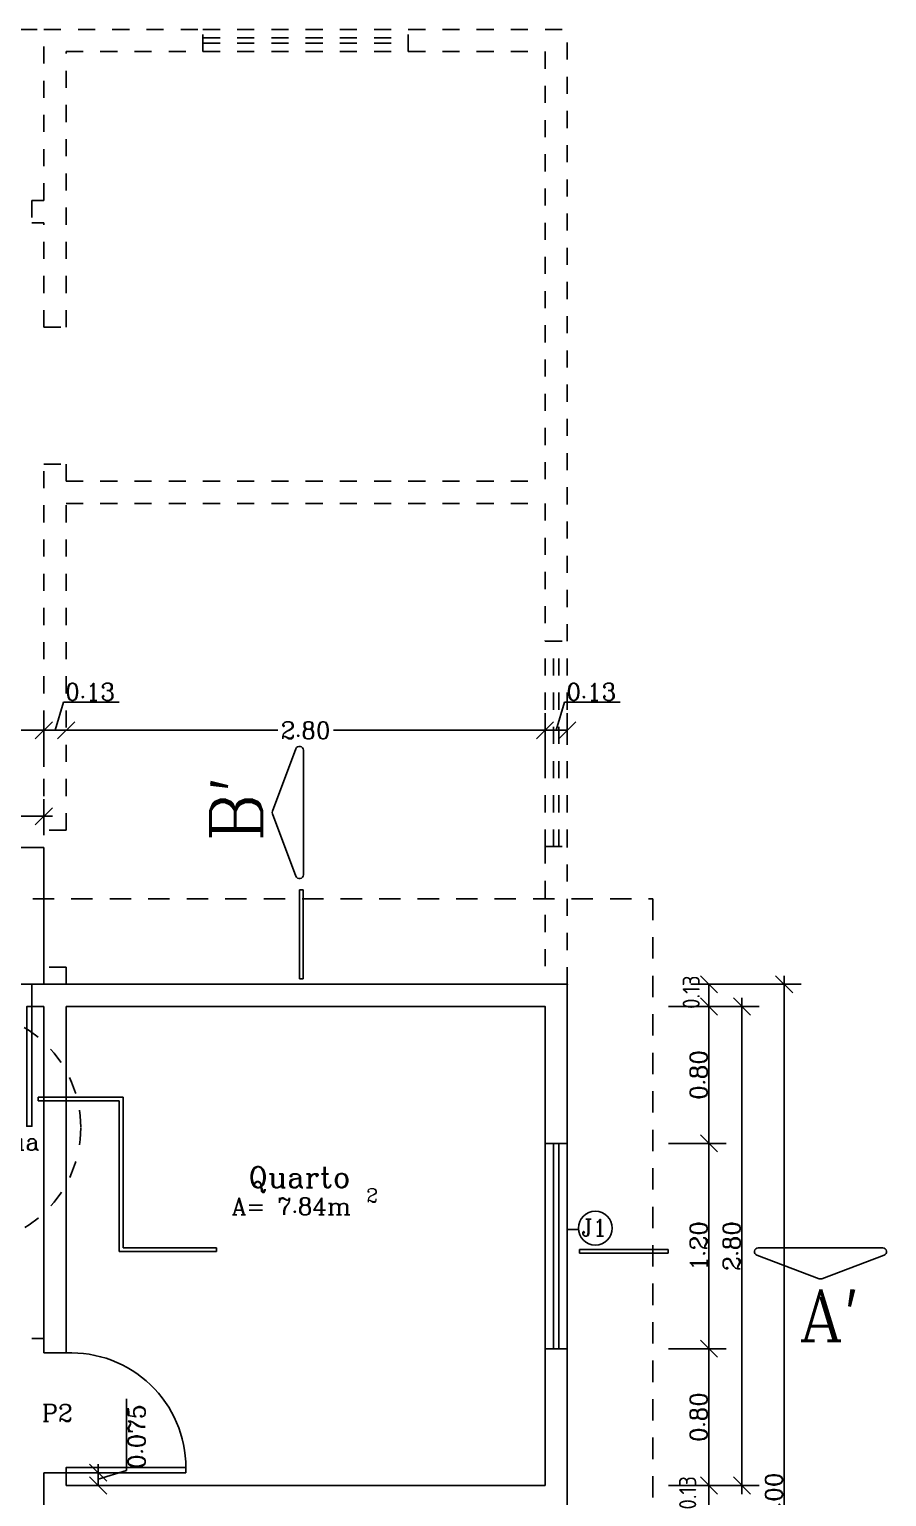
# Model space of a CAD drawing. Extents: x 98 to 558, y -86 to 6.
# Drawn here: x 126.32 to 131.33, y -46.44 to -37.86 of the extents above; entities that cross this region are included whole.
import ezdxf

# ---------------------------------------------------------------- set-up
doc = ezdxf.new("R2010")
doc.units = 0
doc.header["$LTSCALE"] = 5
doc.linetypes.add('DASHED2', pattern=[0.375, 0.25, -0.125])
doc.layers.get('0').update_dxf_attribs({"linetype": 'CONTINUOUS'})
doc.layers.get('DEFPOINTS').update_dxf_attribs({"linetype": 'CONTINUOUS'})
for name, color, linetype in [('AMPLIAÇÀO', 30, 'CONTINUOUS'), ('CALC', 30, 'CONTINUOUS'), ('COTA', 244, 'CONTINUOUS'), ('COTAS', 244, 'CONTINUOUS'), ('EQUIPAMENTOS', 1, 'CONTINUOUS'), ('JANELA', 1, 'CONTINUOUS'), ('PAREDE', 7, 'CONTINUOUS'), ('PISO', 30, 'CONTINUOUS'), ('PORTA', 1, 'CONTINUOUS'), ('PROJTELHA', 30, 'CONTINUOUS'), ('TEXTO', 1, 'CONTINUOUS')]:
    doc.layers.add(name, color=color, linetype=linetype)
doc.styles.add('ROMANC', font='ROMANC.SHX')
doc.styles.get("Standard").update_dxf_attribs({"font": 'ISOCP'})
doc.dimstyles.get("Standard").update_dxf_attribs({"dimtxt": 0.1, "dimasz": 0.1, "dimexe": 0.1, "dimexo": 1.4, "dimgap": 0.01, "dimtad": 0, "dimzin": 0, "dimtxsty": 'ROMANC', "dimblk1": 'OBLIQUE', "dimblk2": 'OBLIQUE', "dimsah": 1, "dimcen": 0.09, "dimdle": 0.05, "dimclrd": 30, "dimclre": 30, "dimclrt": 244, "dimazin": 3, "dimtfac": 1, "dimtofl": 0, "dimtmove": 0, "dimatfit": 3, "dimtolj": 1, "dimtzin": 0})

# ---------------------------------------------------------------- blocks, each defined once
blk = doc.blocks.new('_OBLIQUE')
at = {"color": 0, "linetype": 'BYBLOCK'}
blk.add_line((-0.5, -0.5), (0.5, 0.5), dxfattribs=at)
blk = doc.blocks.new('*D23')
at = {"color": 30, "linetype": 'BYBLOCK'}
for p, q in [((130.2926, -46.4244), (130.2926, -45.5244)), ((130.0557, -45.5744), (130.3926, -45.5744))]:
    blk.add_line(p, q, dxfattribs=at)
at = {"layer": 'DEFPOINTS', "color": 0, "linetype": 'BYBLOCK'}
for p in [(128.6557, -45.5744), (130.2926, -45.5744), (128.6557, -46.3744)]:
    blk.add_point(p, dxfattribs=at)
at = {"color": 30, "linetype": 'BYBLOCK', "xscale": 0.1, "yscale": 0.1, "zscale": 0.1}
for p, rotation in [((130.2926, -45.5744), 90), ((130.2926, -46.3744), 270)]:
    blk.add_blockref('_OBLIQUE', p, dxfattribs=dict(at, rotation=rotation))
at = {"color": 244, "linetype": 'BYBLOCK', "insert": (130.2326, -45.9744), "char_height": 0.1, "attachment_point": 5, "rotation": 90, "style": 'ROMANC'}
blk.add_mtext('\\A1;0.80', dxfattribs=at)
blk = doc.blocks.new('*D24')
at = {"color": 30, "linetype": 'BYBLOCK'}
for p, q in [((130.2926, -45.6244), (130.2926, -44.3244)), ((130.0557, -44.3744), (130.3926, -44.3744))]:
    blk.add_line(p, q, dxfattribs=at)
at = {"layer": 'DEFPOINTS', "color": 0, "linetype": 'BYBLOCK'}
for p in [(128.6557, -44.3744), (130.2926, -44.3744), (128.6557, -45.5744)]:
    blk.add_point(p, dxfattribs=at)
at = {"color": 30, "linetype": 'BYBLOCK', "xscale": 0.1, "yscale": 0.1, "zscale": 0.1}
for p, rotation in [((130.2926, -44.3744), 90), ((130.2926, -45.5744), 270)]:
    blk.add_blockref('_OBLIQUE', p, dxfattribs=dict(at, rotation=rotation))
at = {"color": 244, "linetype": 'BYBLOCK', "insert": (130.2326, -44.9744), "char_height": 0.1, "attachment_point": 5, "rotation": 90, "style": 'ROMANC'}
blk.add_mtext('\\A1;1.20', dxfattribs=at)
blk = doc.blocks.new('*D25')
at = {"color": 30, "linetype": 'BYBLOCK'}
for p, q in [((130.2926, -44.4244), (130.2926, -43.5244)), ((130.0557, -43.5744), (130.3926, -43.5744))]:
    blk.add_line(p, q, dxfattribs=at)
at = {"layer": 'DEFPOINTS', "color": 0, "linetype": 'BYBLOCK'}
for p in [(128.6557, -43.5744), (130.2926, -43.5744), (128.6557, -44.3744)]:
    blk.add_point(p, dxfattribs=at)
at = {"color": 30, "linetype": 'BYBLOCK', "xscale": 0.1, "yscale": 0.1, "zscale": 0.1}
for p, rotation in [((130.2926, -43.5744), 90), ((130.2926, -44.3744), 270)]:
    blk.add_blockref('_OBLIQUE', p, dxfattribs=dict(at, rotation=rotation))
at = {"color": 244, "linetype": 'BYBLOCK', "insert": (130.2326, -43.9744), "char_height": 0.1, "attachment_point": 5, "rotation": 90, "style": 'ROMANC'}
blk.add_mtext('\\A1;0.80', dxfattribs=at)
blk = doc.blocks.new('*D27')
at = {"color": 30, "linetype": 'BYBLOCK'}
for p, q in [((130.4855, -46.4244), (130.4855, -43.5244)), ((130.0557, -43.5744), (130.5855, -43.5744)), ((130.0557, -46.3744), (130.5855, -46.3744))]:
    blk.add_line(p, q, dxfattribs=at)
at = {"layer": 'DEFPOINTS', "color": 0, "linetype": 'BYBLOCK'}
for p in [(128.6557, -43.5744), (130.4855, -43.5744), (128.6557, -46.3744)]:
    blk.add_point(p, dxfattribs=at)
at = {"color": 30, "linetype": 'BYBLOCK', "xscale": 0.1, "yscale": 0.1, "zscale": 0.1}
for p, rotation in [((130.4855, -43.5744), 90), ((130.4855, -46.3744), 270)]:
    blk.add_blockref('_OBLIQUE', p, dxfattribs=dict(at, rotation=rotation))
at = {"color": 244, "linetype": 'BYBLOCK', "insert": (130.4255, -44.9744), "char_height": 0.1, "attachment_point": 5, "rotation": 90, "style": 'ROMANC'}
blk.add_mtext('\\A1;2.80', dxfattribs=at)
blk = doc.blocks.new('*D28')
at = {"color": 30, "linetype": 'BYBLOCK'}
for p, q in [((130.7322, -43.3944), (130.7322, -49.4944)), ((130.1857, -43.4444), (130.8322, -43.4444)), ((130.1857, -49.4444), (130.8322, -49.4444))]:
    blk.add_line(p, q, dxfattribs=at)
at = {"layer": 'DEFPOINTS', "color": 0, "linetype": 'BYBLOCK'}
for p in [(128.7857, -43.4444), (128.7857, -49.4444), (130.7322, -49.4444)]:
    blk.add_point(p, dxfattribs=at)
at = {"color": 30, "linetype": 'BYBLOCK', "xscale": 0.1, "yscale": 0.1, "zscale": 0.1}
for p, rotation in [((130.7322, -43.4444), 90), ((130.7322, -49.4444), 270)]:
    blk.add_blockref('_OBLIQUE', p, dxfattribs=dict(at, rotation=rotation))
at = {"color": 244, "linetype": 'BYBLOCK', "insert": (130.6722, -46.4444), "char_height": 0.1, "attachment_point": 5, "rotation": 90, "style": 'ROMANC'}
blk.add_mtext('\\A1;6.00', dxfattribs=at)
blk = doc.blocks.new('*D31')
at = {"color": 30, "linetype": 'BYBLOCK'}
for p, q in [((122.6644, -42.5727), (122.6644, -42.3623)), ((126.4044, -42.5727), (126.4044, -42.3623)), ((126.4544, -42.4623), (122.6144, -42.4623))]:
    blk.add_line(p, q, dxfattribs=at)
at = {"layer": 'DEFPOINTS', "color": 0, "linetype": 'BYBLOCK'}
for p in [(122.6644, -42.4623), (122.6644, -43.9727), (126.4044, -43.9727)]:
    blk.add_point(p, dxfattribs=at)
at = {"color": 30, "linetype": 'BYBLOCK', "xscale": 0.1, "yscale": 0.1, "zscale": 0.1, "rotation": 180}
blk.add_blockref('_OBLIQUE', (122.6644, -42.4623), dxfattribs=at)
at = {"color": 30, "linetype": 'BYBLOCK', "xscale": 0.1, "yscale": 0.1, "zscale": 0.1}
blk.add_blockref('_OBLIQUE', (126.4044, -42.4623), dxfattribs=at)
at = {"color": 244, "linetype": 'BYBLOCK', "insert": (124.5344, -42.4023), "char_height": 0.1, "attachment_point": 5, "style": 'ROMANC'}
blk.add_mtext('\\A1;3.74', dxfattribs=at)
blk = doc.blocks.new('*D33')
at = {"color": 30, "linetype": 'BYBLOCK'}
for p, q in [((129.3994, -41.96), (129.4489, -41.795)), ((129.4489, -41.795), (129.7736, -41.795)), ((129.3344, -42.1744), (129.3344, -41.86)), ((129.4644, -42.0444), (129.4644, -41.86)), ((129.2844, -41.96), (129.4644, -41.96))]:
    blk.add_line(p, q, dxfattribs=at)
at = {"layer": 'DEFPOINTS', "color": 0, "linetype": 'BYBLOCK'}
for p in [(129.4644, -41.96), (129.4644, -43.4444), (129.3344, -43.5744)]:
    blk.add_point(p, dxfattribs=at)
at = {"color": 30, "linetype": 'BYBLOCK', "xscale": 0.1, "yscale": 0.1, "zscale": 0.1, "rotation": 180}
blk.add_blockref('_OBLIQUE', (129.3344, -41.96), dxfattribs=at)
at = {"color": 30, "linetype": 'BYBLOCK', "xscale": 0.1, "yscale": 0.1, "zscale": 0.1}
blk.add_blockref('_OBLIQUE', (129.4644, -41.96), dxfattribs=at)
at = {"color": 244, "linetype": 'BYBLOCK', "insert": (129.4589, -41.735), "char_height": 0.1, "attachment_point": 4, "style": 'ROMANC'}
blk.add_mtext('\\A1;0.13', dxfattribs=at)
blk = doc.blocks.new('*D34')
at = {"color": 30, "linetype": 'BYBLOCK'}
for p, q in [((126.4694, -41.96), (126.5189, -41.795)), ((126.5189, -41.795), (126.8436, -41.795)), ((126.4044, -42.1744), (126.4044, -41.86)), ((126.5844, -41.96), (126.4044, -41.96))]:
    blk.add_line(p, q, dxfattribs=at)
at = {"layer": 'DEFPOINTS', "color": 0, "linetype": 'BYBLOCK'}
for p in [(126.4044, -41.96), (126.4044, -43.5744), (126.5344, -43.5744)]:
    blk.add_point(p, dxfattribs=at)
at = {"color": 30, "linetype": 'BYBLOCK', "xscale": 0.1, "yscale": 0.1, "zscale": 0.1, "rotation": 180}
blk.add_blockref('_OBLIQUE', (126.4044, -41.96), dxfattribs=at)
at = {"color": 30, "linetype": 'BYBLOCK', "xscale": 0.1, "yscale": 0.1, "zscale": 0.1}
blk.add_blockref('_OBLIQUE', (126.5344, -41.96), dxfattribs=at)
at = {"color": 244, "linetype": 'BYBLOCK', "insert": (126.5289, -41.735), "char_height": 0.1, "attachment_point": 4, "style": 'ROMANC'}
blk.add_mtext('\\A1;0.13', dxfattribs=at)
blk = doc.blocks.new('*D35')
at = {"color": 30, "linetype": 'BYBLOCK'}
for p, q in [((125.5644, -42.1744), (125.5644, -41.86)), ((126.4544, -41.96), (125.5144, -41.96))]:
    blk.add_line(p, q, dxfattribs=at)
at = {"layer": 'DEFPOINTS', "color": 0, "linetype": 'BYBLOCK'}
for p in [(125.5644, -41.96), (125.5644, -43.5744), (126.4044, -43.5744)]:
    blk.add_point(p, dxfattribs=at)
at = {"color": 30, "linetype": 'BYBLOCK', "xscale": 0.1, "yscale": 0.1, "zscale": 0.1, "rotation": 180}
blk.add_blockref('_OBLIQUE', (125.5644, -41.96), dxfattribs=at)
at = {"color": 30, "linetype": 'BYBLOCK', "xscale": 0.1, "yscale": 0.1, "zscale": 0.1}
blk.add_blockref('_OBLIQUE', (126.4044, -41.96), dxfattribs=at)
at = {"color": 244, "linetype": 'BYBLOCK', "insert": (125.9844, -41.9), "char_height": 0.1, "attachment_point": 5, "style": 'ROMANC'}
blk.add_mtext('\\A1;0.84', dxfattribs=at)
blk = doc.blocks.new('*D44')
at = {"color": 30, "linetype": 'BYBLOCK'}
for p, q in [((129.3344, -41.8854), (129.3344, -41.86)), ((126.4844, -41.96), (127.772, -41.96)), ((129.3844, -41.96), (128.0968, -41.96))]:
    blk.add_line(p, q, dxfattribs=at)
at = {"layer": 'DEFPOINTS', "color": 0, "linetype": 'BYBLOCK'}
for p in [(129.3344, -41.96), (126.5344, -43.2854), (129.3344, -43.2854)]:
    blk.add_point(p, dxfattribs=at)
at = {"color": 30, "linetype": 'BYBLOCK', "xscale": 0.1, "yscale": 0.1, "zscale": 0.1, "rotation": 180}
blk.add_blockref('_OBLIQUE', (126.5344, -41.96), dxfattribs=at)
at = {"color": 30, "linetype": 'BYBLOCK', "xscale": 0.1, "yscale": 0.1, "zscale": 0.1}
blk.add_blockref('_OBLIQUE', (129.3344, -41.96), dxfattribs=at)
at = {"color": 244, "linetype": 'BYBLOCK', "insert": (127.9344, -41.96), "char_height": 0.1, "attachment_point": 5, "style": 'ROMANC'}
blk.add_mtext('\\A1;2.80', dxfattribs=at)
blk = doc.blocks.new('*D62')
at = {"color": 30, "linetype": 'BYBLOCK'}
for p, q in [((126.8868, -46.2874), (126.8868, -45.8674)), ((126.6146, -46.2994), (126.8218, -46.2994)), ((126.7218, -46.2494), (126.7218, -46.3744)), ((126.7218, -46.3369), (126.8868, -46.2874)), ((126.6146, -46.3744), (126.8218, -46.3744))]:
    blk.add_line(p, q, dxfattribs=at)
at = {"layer": 'DEFPOINTS', "color": 0, "linetype": 'BYBLOCK'}
for p in [(125.2146, -46.2994), (125.2146, -46.3744), (126.7218, -46.3744)]:
    blk.add_point(p, dxfattribs=at)
at = {"color": 30, "linetype": 'BYBLOCK', "xscale": 0.1, "yscale": 0.1, "zscale": 0.1}
for p, rotation in [((126.7218, -46.2994), 90), ((126.7218, -46.3744), 270)]:
    blk.add_blockref('_OBLIQUE', p, dxfattribs=dict(at, rotation=rotation))
at = {"color": 244, "linetype": 'BYBLOCK', "insert": (126.9468, -46.2774), "char_height": 0.1, "attachment_point": 4, "rotation": 90, "style": 'ROMANC'}
blk.add_mtext('\\A1;0.075', dxfattribs=at)

msp = doc.modelspace()

# ---------------------------------------------------------------- linework, layer by layer
at = {"color": 30, "linetype": 'BYBLOCK'}
for p, q in [((130.1857, -43.4444), (130.3926, -43.4444)), ((130.2926, -43.6244), (130.2926, -43.4444)), ((130.0557, -46.3744), (130.3926, -46.3744)), ((130.2926, -46.5544), (130.2926, -46.3744))]:
    msp.add_line(p, q, dxfattribs=at)
at = {"layer": 'AMPLIAÇÀO', "color": 30, "linetype": 'DASHED2', "ltscale": 0.05}
for p, q in [((123.4644, -37.8627), (126.4044, -37.8627)), ((126.4044, -38.8627), (126.4044, -37.8627)), ((126.4044, -37.8627), (127.3344, -37.8627)), ((127.3344, -37.9927), (127.3344, -37.8627)), ((127.3344, -37.8627), (128.5344, -37.8627)), ((128.5344, -37.9927), (128.5344, -37.8627)), ((128.5344, -37.8627), (129.4644, -37.8627)), ((129.4644, -42.6394), (129.4644, -37.8627)), ((126.5344, -37.9927), (127.3344, -37.9927)), ((126.5344, -39.6044), (126.5344, -37.9927)), ((127.3344, -37.9127), (128.5344, -37.9127)), ((127.3344, -37.9427), (128.5344, -37.9427)), ((127.3344, -37.9927), (128.5344, -37.9927)), ((128.5344, -37.9927), (129.3344, -37.9927)), ((129.3344, -37.9927), (129.3344, -40.5044)), ((126.4044, -38.8627), (126.4044, -38.7044)), ((126.3344, -38.8627), (126.4044, -38.8627)), ((126.3344, -38.8627), (126.3344, -38.9927)), ((126.3344, -38.9927), (126.4044, -38.9927)), ((126.4044, -39.6044), (126.4044, -38.9927)), ((126.4044, -39.6044), (126.5344, -39.6044)), ((126.4044, -42.5444), (126.4044, -40.4044)), ((126.4044, -40.4044), (126.5344, -40.4044)), ((126.5344, -40.5044), (126.5344, -40.4044)), ((126.5344, -40.5044), (129.3344, -40.5044)), ((126.5344, -42.5444), (126.5344, -40.6344)), ((126.5344, -40.6344), (129.3344, -40.6344)), ((129.3344, -40.6344), (129.3344, -41.4394)), ((129.3344, -42.6394), (129.3344, -41.4394)), ((129.3344, -41.4394), (129.4644, -41.4394)), ((129.3844, -42.6394), (129.3844, -41.4394)), ((129.4144, -42.6394), (129.4144, -41.4394)), ((126.5344, -42.5444), (126.4044, -42.5444)), ((129.3344, -42.6394), (129.3344, -43.4444)), ((129.3344, -42.6394), (129.4644, -42.6394)), ((129.4644, -43.4444), (129.4644, -42.6394)), ((126.5344, -43.3444), (126.4044, -43.3444)), ((126.5344, -43.4444), (126.5344, -43.3444))]:
    msp.add_line(p, q, dxfattribs=at)
msp.add_point((129.4644, -43.4444), dxfattribs=at)
at = {"layer": 'AMPLIAÇÀO', "color": 30, "linetype": 'DASHED2', "ltscale": 0.1}
msp.add_point((129.3344, -43.5744), dxfattribs=at)
at = {"layer": 'CALC', "color": 244, "linetype": 'CONTINUOUS'}
msp.add_line((126.4044, -43.4444), (126.4044, -42.6444), dxfattribs=at)
at = {"layer": 'COTAS', "color": 3}
for p, q in [((126.3703, -44.1042), (126.3703, -44.126)), ((126.867, -44.1042), (126.3703, -44.1042)), ((126.8452, -44.126), (126.3703, -44.126)), ((126.8452, -44.126), (126.8452, -45.0071)), ((126.867, -44.1042), (126.867, -44.9853)), ((127.4131, -45.0071), (126.8452, -45.0071)), ((127.4131, -44.9853), (126.867, -44.9853)), ((127.4131, -45.0071), (127.4131, -44.9853))]:
    msp.add_line(p, q, dxfattribs=at)
at = {"layer": 'DEFPOINTS', "color": 0, "linetype": 'BYBLOCK'}
for p in [(130.2926, -43.4444), (129.3344, -46.3744), (130.2926, -46.3744)]:
    msp.add_point(p, dxfattribs=at)
at = {"layer": 'EQUIPAMENTOS', "linetype": 'DASHED2', "ltscale": 0.05}
msp.add_circle((125.9354, -44.2826), 0.685, dxfattribs=at)
at = {"layer": 'JANELA', "color": 1, "linetype": 'CONTINUOUS'}
for p, q in [((129.3344, -44.3744), (129.3344, -45.5744)), ((129.4644, -44.3744), (129.4644, -45.5744))]:
    msp.add_line(p, q, dxfattribs=at)
at = {"layer": 'JANELA', "color": 5, "linetype": 'CONTINUOUS'}
for p, q in [((129.3844, -44.3744), (129.3844, -45.5744)), ((129.4144, -44.3744), (129.4144, -45.5744))]:
    msp.add_line(p, q, dxfattribs=at)
at = {"layer": 'PAREDE', "color": 7, "linetype": 'CONTINUOUS'}
for p, q in [((126.3344, -43.4444), (126.3344, -43.5744)), ((126.3344, -43.4444), (129.4644, -43.4444)), ((129.4644, -43.4444), (129.4644, -44.3744)), ((126.3344, -43.5744), (126.4044, -43.5744)), ((126.4044, -43.5744), (126.4044, -45.5994)), ((126.5344, -43.5744), (126.5344, -45.5994)), ((126.5344, -43.5744), (129.3344, -43.5744)), ((129.3344, -43.5744), (129.3344, -44.3744)), ((129.3344, -44.3744), (129.4644, -44.3744)), ((126.3344, -45.5144), (126.4044, -45.5144)), ((126.4044, -45.5994), (126.5344, -45.5994)), ((129.3344, -45.5744), (129.4644, -45.5744)), ((129.3344, -45.5744), (129.3344, -46.3744)), ((129.4644, -45.5744), (129.4644, -49.4444)), ((126.4044, -46.2994), (126.5344, -46.2994)), ((126.4044, -46.2994), (126.4044, -46.5794)), ((126.5344, -46.2994), (126.5344, -46.3744)), ((126.5344, -46.3744), (129.3344, -46.3744))]:
    msp.add_line(p, q, dxfattribs=at)
at = {"layer": 'PISO', "color": 244, "linetype": 'CONTINUOUS'}
for p, q in [((122.6644, -42.6444), (126.4044, -42.6444)), ((126.4044, -43.4444), (126.4044, -42.6444)), ((125.6344, -43.4444), (126.3344, -43.4444))]:
    msp.add_line(p, q, dxfattribs=at)
at = {"layer": 'PISO', "color": 30, "linetype": 'CONTINUOUS'}
msp.add_line((129.5317, -44.878), (129.4689, -44.878), dxfattribs=at)
msp.add_circle((129.6283, -44.8701), 0.0989, dxfattribs=at)
at = {"layer": 'PORTA', "color": 1, "linetype": 'CONTINUOUS'}
for points in [[(126.3344, -43.5744), (126.3344, -44.2744), (126.3044, -44.2744), (126.3044, -43.5744)], [(127.2344, -46.2994), (127.2344, -46.2694), (126.5344, -46.2694), (126.5344, -46.2994)]]:
    msp.add_lwpolyline(points, close=True, dxfattribs=at)
at = {"layer": 'PORTA', "color": 30, "linetype": 'CONTINUOUS'}
msp.add_arc((126.5637, -46.2694), 0.6706, 0, 92.5089, dxfattribs=at)
at = {"layer": 'PROJTELHA', "color": 30, "linetype": 'DASHED2', "ltscale": 0.1}
for p, q in [((122.9644, -42.9444), (129.9644, -42.9444)), ((129.9644, -42.9444), (129.9644, -49.9444))]:
    msp.add_line(p, q, dxfattribs=at)
at = {"layer": 'TEXTO', "color": 3, "linetype": 'CONTINUOUS'}
for p, q in [((127.7411, -42.4321), (127.8779, -42.0682)), ((127.9215, -42.0761), (127.9215, -42.8039)), ((127.7411, -42.4479), (127.8779, -42.8119)), ((131.3088, -44.9851), (130.581, -44.9851)), ((130.937, -45.1654), (130.5731, -45.0286)), ((130.9528, -45.1654), (131.3168, -45.0286))]:
    msp.add_line(p, q, dxfattribs=at)
at = {"layer": 'TEXTO', "color": 3}
for p, q in [((127.9209, -42.8926), (127.8991, -42.8926)), ((127.8991, -43.4117), (127.8991, -42.8926)), ((127.9209, -43.4117), (127.9209, -42.8926)), ((127.9209, -43.4117), (127.8991, -43.4117)), ((129.5359, -44.9943), (129.5359, -45.0162)), ((130.054, -44.9943), (129.5359, -44.9943)), ((130.054, -45.0162), (129.5359, -45.0162)), ((130.054, -44.9943), (130.054, -45.0162))]:
    msp.add_line(p, q, dxfattribs=at)
at = {"layer": 'TEXTO', "color": 3, "linetype": 'CONTINUOUS'}
for centre, start, end in [((127.899, -42.0761), 0, 159.39862), ((127.7622, -42.44), 159.39862, 200.60138), ((127.7622, -42.44), 159.39862, 200.60138), ((127.899, -42.8039), 200.60138, 0), ((130.581, -45.0076), 90, 249.39862), ((131.3088, -45.0076), 290.60138, 90), ((130.9449, -45.1444), 249.39862, 290.60138), ((130.9449, -45.1444), 249.39862, 290.60138)]:
    msp.add_arc(centre, 0.0225, start, end, dxfattribs=at)

# ---------------------------------------------------------------- block references
at = {"color": 30, "linetype": 'BYBLOCK', "xscale": 0.1, "yscale": 0.1, "zscale": 0.1}
for p, rotation in [((130.2926, -43.4444), 90), ((130.2926, -43.5744), 270), ((130.2926, -46.3744), 90)]:
    msp.add_blockref('_OBLIQUE', p, dxfattribs=dict(at, rotation=rotation))

# ---------------------------------------------------------------- texts
at = {"color": 244, "linetype": 'BYBLOCK', "char_height": 0.1, "attachment_point": 4, "rotation": 90}
for insert in [(130.1885, -43.5887), (130.1681, -46.5151)]:
    msp.add_mtext('\\A1;0.13', dxfattribs=dict(at, insert=insert))
at = {"layer": 'TEXTO', "color": 3, "linetype": 'CONTINUOUS', "style": 'ROMANC'}
msp.add_text("B'", height=0.3, rotation=90, dxfattribs=at).set_placement((127.6792, -42.6104))
at = {"layer": 'TEXTO', "color": 244, "ltscale": 0.3, "style": 'ROMANC'}
msp.add_text("Caixa d'água", height=0.1, dxfattribs=at).set_placement((125.4471, -44.415))
at = {"layer": 'TEXTO', "color": 1, "ltscale": 0.3, "style": 'ROMANC'}
for s, height, p in [('Quarto', 0.12, (127.5999, -44.6315)), ('2', 0.08, (128.2893, -44.7179)), ('A= 7.84m', 0.1, (127.5024, -44.7925)), ('J1', 0.1, (129.5472, -44.9176)), ('P2', 0.1, (126.3928, -46.0002))]:
    msp.add_text(s, height=height, dxfattribs=at).set_placement(p)
at = {"layer": 'TEXTO', "color": 3, "linetype": 'CONTINUOUS', "style": 'ROMANC'}
msp.add_text("A'", height=0.3, dxfattribs=at).set_placement((130.8188, -45.5287))

# ---------------------------------------------------------------- dimensions: what is measured, and where the dimension line sits
at = {"layer": 'AMPLIAÇÀO', "color": 30, "linetype": 'CONTINUOUS', "ltscale": 0.05}
dim = msp.add_linear_dim(base=(130.7322, -49.4444), p1=(128.7857, -43.4444), p2=(128.7857, -49.4444), angle=90, dimstyle='STANDARD', override={"dimasz": 0.1, "dimexe": 0.1, "dimexo": 1.4, "dimtad": 1, "dimdle": 0.05}, dxfattribs=at)
dim.commit()
dim.dimension.update_dxf_attribs({"geometry": '*D28', "text_midpoint": (130.6722, -46.4444)})
at = {"layer": 'AMPLIAÇÀO', "color": 30, "linetype": 'DASHED2', "ltscale": 0.1}
dim = msp.add_linear_dim(base=(130.4855, -43.5744), p1=(128.6557, -46.3744), p2=(128.6557, -43.5744), angle=90, dimstyle='STANDARD', override={"dimasz": 0.1, "dimexe": 0.1, "dimexo": 1.4, "dimtad": 1, "dimdle": 0.05}, dxfattribs=at)
dim.commit()
dim.dimension.update_dxf_attribs({"geometry": '*D27', "text_midpoint": (130.4255, -44.9744)})
at = {"layer": 'COTA', "linetype": 'CONTINUOUS'}
dim = msp.add_linear_dim(base=(129.3344, -41.96), p1=(126.5344, -43.2854), p2=(129.3344, -43.2854), dimstyle='STANDARD', override={"dimse1": 1}, dxfattribs=at)
dim.commit()
dim.dimension.update_dxf_attribs({"geometry": '*D44', "text_midpoint": (127.9344, -41.96)})
at = {"layer": 'COTAS', "color": 244, "linetype": 'CONTINUOUS'}
for base, p1, p2, override, picture, middle in [((126.4044, -41.96), (126.5344, -43.5744), (126.4044, -43.5744), {"dimasz": 0.1, "dimexe": 0.1, "dimexo": 1.4, "dimtad": 1, "dimdle": 0.05, "dimse1": 1}, '*D34', (126.5289, -41.735)), ((129.4644, -41.96), (129.3344, -43.5744), (129.4644, -43.4444), {"dimasz": 0.1, "dimexe": 0.1, "dimexo": 1.4, "dimtad": 1, "dimdle": 0.05}, '*D33', (129.4589, -41.735)), ((125.5644, -41.96), (126.4044, -43.5744), (125.5644, -43.5744), {"dimasz": 0.1, "dimexe": 0.1, "dimexo": 1.4, "dimtad": 1, "dimdle": 0.05, "dimse1": 1}, '*D35', (125.9844, -41.9)), ((122.6644, -42.4623), (126.4044, -43.9727), (122.6644, -43.9727), {"dimasz": 0.1, "dimexe": 0.1, "dimexo": 1.4, "dimtad": 1, "dimdle": 0.05}, '*D31', (124.5344, -42.4023))]:
    dim = msp.add_linear_dim(base=base, p1=p1, p2=p2, dimstyle='STANDARD', override=override, dxfattribs=at)
    dim.commit()
    dim.dimension.update_dxf_attribs({"geometry": picture, "text_midpoint": middle})
for base, p1, p2, override, picture, middle in [((130.2926, -43.5744), (128.6557, -44.3744), (128.6557, -43.5744), {"dimasz": 0.1, "dimexe": 0.1, "dimexo": 1.4, "dimtad": 1, "dimdle": 0.05, "dimse1": 1}, '*D25', (130.2326, -43.9744)), ((130.2926, -44.3744), (128.6557, -45.5744), (128.6557, -44.3744), {"dimasz": 0.1, "dimexe": 0.1, "dimexo": 1.4, "dimtad": 1, "dimdle": 0.05, "dimse1": 1}, '*D24', (130.2326, -44.9744)), ((130.2926, -45.5744), (128.6557, -46.3744), (128.6557, -45.5744), {"dimasz": 0.1, "dimexe": 0.1, "dimexo": 1.4, "dimtad": 1, "dimdle": 0.05, "dimse1": 1}, '*D23', (130.2326, -45.9744)), ((126.7218, -46.3744), (125.2146, -46.2994), (125.2146, -46.3744), {"dimasz": 0.1, "dimexe": 0.1, "dimexo": 1.4, "dimtad": 1, "dimdec": 3, "dimdle": 0.05}, '*D62', (126.9468, -46.2774))]:
    dim = msp.add_linear_dim(base=base, p1=p1, p2=p2, angle=90, dimstyle='STANDARD', override=override, dxfattribs=at)
    dim.commit()
    dim.dimension.update_dxf_attribs({"geometry": picture, "text_midpoint": middle})

doc.saveas('drawing.dxf')
